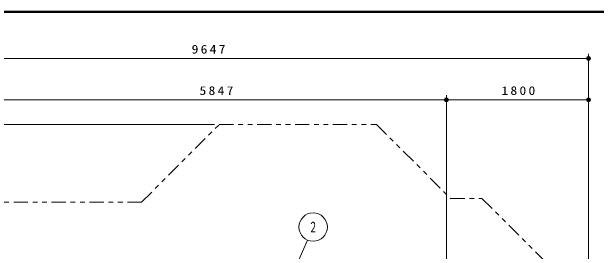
# Model space of a CAD drawing. Units: millimetres on the paper, scale 1:60. Extents: x -385 to 0, y -302 to 267.
# Drawn here: x -312.1 to -188.6, y 216.4 to 267 of the extents above; entities that cross this region are included whole.
import ezdxf
from ezdxf.enums import TextEntityAlignment as Align

# ---------------------------------------------------------------- set-up
doc = ezdxf.new("R2010")
doc.units = ezdxf.units.MM
doc.linetypes.add('USER3', pattern=[8, 3, -1, 1, -1, 1, -1])
doc.layers.add('LY_1', color=140, linetype='Continuous', lineweight=50)
doc.styles.add('ＭＳ ゴシック', font='')
doc.styles.get('ＭＳ ゴシック').set_extended_font_data('MS Gothic')

# ---------------------------------------------------------------- blocks, each defined once
blk = doc.blocks.new('filled_dot')
at = {"color": 0, "linetype": 'Continuous', "lineweight": -2, "const_width": 1.25}
blk.add_lwpolyline([(-0.625, 0, 1), (0.625, 0, 1)], format="xyb", close=True, dxfattribs=at)

msp = doc.modelspace()

# ---------------------------------------------------------------- linework, layer by layer
at = {"layer": 'LY_1', "color": 7}
msp.add_line((0, 267), (-385, 267), dxfattribs=at)
at = {"layer": 'LY_1', "color": 7, "lineweight": 13}
for p, q in [((-190.291, 206.094), (-190.291, 258.128)), ((-351.068, 257.128), (-190.291, 257.128)), ((-220.291, 190.134), (-220.291, 249.392)), ((-220.291, 190.134), (-220.291, 249.392)), ((-190.291, 206.094), (-190.291, 249.392)), ((-317.734, 248.392), (-220.291, 248.392)), ((-220.291, 248.392), (-190.291, 248.392)), ((-269.232, 243.195), (-365.663, 243.195)), ((-249.629, 218.773), (-252.521, 212.182))]:
    msp.add_line(p, q, dxfattribs=at)
at = {"layer": 'LY_1', "color": 7, "linetype": 'USER3', "lineweight": 13}
for p, q in [((-284.624, 226.802), (-268.232, 243.195)), ((-268.232, 243.195), (-235.046, 243.195)), ((-235.046, 243.195), (-219.432, 227.581)), ((-219.432, 227.581), (-212.778, 227.581)), ((-212.778, 227.581), (-190.291, 205.094)), ((-284.624, 226.802), (-330.494, 226.802))]:
    msp.add_line(p, q, dxfattribs=at)
at = {"layer": 'LY_1', "color": 7, "lineweight": 13}
msp.add_circle((-248.423, 221.52), 3, dxfattribs=at)

# ---------------------------------------------------------------- block references
at = {"layer": 'LY_1', "color": 7, "lineweight": 13, "xscale": 0.4, "yscale": 0.4, "rotation": 180}
for p in [(-190.291, 257.128), (-220.291, 248.392), (-190.291, 248.392)]:
    msp.add_blockref('filled_dot', p, dxfattribs=at)
at = {"layer": 'LY_1', "color": 7, "lineweight": 13, "xscale": 0.4, "yscale": 0.4}
msp.add_blockref('filled_dot', (-220.291, 248.392), dxfattribs=at)

# ---------------------------------------------------------------- texts
at = {"layer": 'LY_1', "color": 7, "style": 'ＭＳ ゴシック', "width": 0.6}
msp.add_text('２', height=2.199, dxfattribs=at).set_placement((-248.423, 221.52), align=Align.MIDDLE_CENTER)
at = {"layer": 'LY_1', "color": 7, "char_height": 1.833, "attachment_point": 8, "style": 'ＭＳ ゴシック'}
for s, insert in [('\\T1.33;\\W1.15;9647', (-270.262, 258.128)), ('\\T1.33;\\W1.15;5847', (-268.596, 249.392)), ('\\T1.33;\\W1.15;1800', (-204.87, 249.392))]:
    msp.add_mtext(s, dxfattribs=dict(at, insert=insert))

doc.saveas('drawing.dxf')
